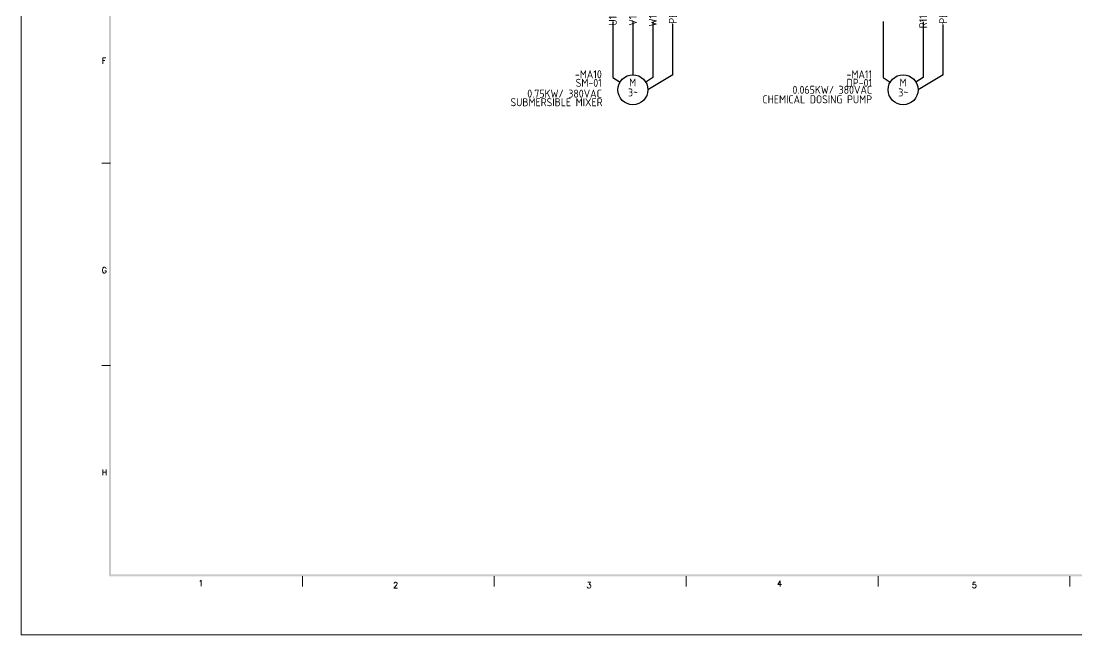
# Model space of a CAD drawing. Header units: millimetres. Extents: x 67033 to 212947, y 35102 to 335921.
# Drawn here: x 84034 to 87255, y 164509 to 166382 of the extents above; entities that cross this region are included whole.
import ezdxf
from ezdxf.enums import TextEntityAlignment as Align

# ---------------------------------------------------------------- set-up
doc = ezdxf.new("R2010")
doc.units = ezdxf.units.MM
for name, color, linetype in [('BORDER', 7, 'Continuous'), ('DESC', 1, 'Continuous'), ('MISC', 2, 'Continuous'), ('RED_2.5mm^2', 1, 'Continuous'), ('SYMS', 7, 'Continuous'), ('TAGS', 51, 'Continuous')]:
    doc.layers.add(name, color=color, linetype=linetype)
doc.styles.add('ROMANS', font='romans.shx', dxfattribs={"height": 0.3})
doc.styles.add('WD_IEC', font='isocp2.shx', dxfattribs={"width": 0.9, "height": 4})

# ---------------------------------------------------------------- blocks, each defined once
blk = doc.blocks.new('VMO14')
blk.add_line((20, 7.5), (7.5, 0))
blk.add_circle((0, 0), 7.5)
at = {"style": 'WD_IEC'}
for tag, p in [('INST', (-15.5, 12.75)), ('LOC', (-15.5, 9.25)), ('TAG1', (-15.5, 5.75)), ('DESC2', (-15.5, -2)), ('DESC1', (-15.5, 1.5)), ('DESC3', (-15.5, -5.5)), ('RATING2', (-15.5, -12.5)), ('RATING1', (-15.5, -9)), ('RATING3', (-15.5, -16))]:
    blk.add_attdef(tag, text='', height=2.5, dxfattribs=at).set_placement(p, align=Align.RIGHT)
blk.add_attdef('TERM02', (-0.81, 7.4), '', height=2, rotation=90, dxfattribs=at)
at = {"style": 'WD_IEC', "flags": 1}
for tag, p, height in [('X2TERM02', (0, 7.5), 0.32), ('X2TERM04', (20, 7.5), 0.32), ('MFG', (22.75, 9), 1.5), ('CAT', (22.75, 6.5), 1.5), ('X4LINK', (-7.5, 0), 0.32), ('X0TERM01', (-6.4, 3.9), 0.32), ('X0TERM03', (6.4, 3.9), 0.32), ('X1LINK', (7.5, 0), 0.32), ('ASSYCODE', (1, -9), 1), ('FAMILY', (1, -10.5), 1), ('CATDESC', (1, -12), 1)]:
    blk.add_attdef(tag, p, '', height=height, dxfattribs=at)
at = {"style": 'WD_IEC'}
for tag, p in [('TERM04', (19, 10)), ('TERM01', (-7.47, 4.61)), ('TERM03', (9.66, 4.61))]:
    blk.add_attdef(tag, text='', height=2, rotation=90, dxfattribs=at).set_placement(p, align=Align.RIGHT)
for tag, p in [('M', (-0.06, 1.67)), ('3~', (0.05, -3.33))]:
    blk.add_attdef(tag, text='', height=2.5, dxfattribs=at).set_placement(p, align=Align.CENTER)
at = {"lineweight": 15, "style": 'WD_IEC'}
blk.add_attdef('XREF', text='', height=2.5, dxfattribs=at).set_placement((-15.5, -19.5), align=Align.RIGHT)
blk = doc.blocks.new('VT0_LGENERIC')
at = {"style": 'WD_IEC'}
blk.add_attdef('COLOR', text='', height=2.5, rotation=90, dxfattribs=at).set_placement((0, 0), align=Align.MIDDLE_CENTER)
at = {"style": 'WD_IEC', "flags": 1}
for tag, p in [('X2TERM01', (0, 4)), ('X8TERM01', (0, -4))]:
    blk.add_attdef(tag, p, '', height=0.16, rotation=90, dxfattribs=at)
at = {"style": 'WD_IEC'}
for tag, p in [('X2_TINY_DOT_DONT_REMOVE', (0, 4)), ('X8_TINY_DOT_DONT_REMOVE', (0, -4))]:
    blk.add_attdef(tag, p, '', height=0.0001, rotation=90, dxfattribs=at)

msp = doc.modelspace()

# ---------------------------------------------------------------- linework, layer by layer
at = {"layer": 'BORDER', "linetype": 'Continuous', "lineweight": 9}
for p, q in [((84306.7, 165948.2), (84279.9, 165948.2)), ((84306.7, 165331.4), (84279.9, 165331.4)), ((84892.2, 164687.8), (84892.2, 164656.5)), ((85477.7, 164687.8), (85477.7, 164656.5)), ((86063.2, 164687.8), (86063.2, 164656.5)), ((86648.7, 164687.8), (86648.7, 164656.5)), ((87234.2, 164687.8), (87234.2, 164656.5))]:
    msp.add_line(p, q, dxfattribs=at)
msp.add_lwpolyline([(84034.1, 164509), (91551.6, 164509), (91551.6, 169818.7), (84034.1, 169818.7)], close=True, dxfattribs=at)
at = {"layer": 'BORDER', "lineweight": 9}
for points in [[(84308.1, 169638.5), (84301.8, 169644.8), (84308.1, 164693.8), (84301.8, 164687.4)], [(84308.1, 164693.8), (84301.8, 164687.4), (91367.1, 164693.8), (91373.3, 164687.4)]]:
    msp.add_trace(points, dxfattribs=at)
at = {"layer": 'RED_2.5mm^2'}
for p, q in [((85839.5, 166381.1), (85839.5, 166209.7)), ((85900.6, 166381.1), (85900.6, 166218.3)), ((85961.7, 166380.1), (85961.7, 166209.7)), ((86786.4, 166380.1), (86786.4, 166209.7)), ((85839.5, 166209.7), (85861.5, 166196.3)), ((85961.7, 166209.7), (85939.7, 166196.3)), ((86786.4, 166209.7), (86764.4, 166196.3))]:
    msp.add_line(p, q, dxfattribs=at)
at = {"layer": 'RED_2.5mm^2', "color": 5}
for p, q in [((86664.2, 166381.1), (86664.2, 166209.7)), ((86664.2, 166209.7), (86686.2, 166196.3))]:
    msp.add_line(p, q, dxfattribs=at)
at = {"layer": 'RED_2.5mm^2', "color": 2}
for p, q in [((86022.7, 166218.3), (86022.7, 166372.6)), ((86847.5, 166218.3), (86847.5, 166371.3))]:
    msp.add_line(p, q, dxfattribs=at)

# ---------------------------------------------------------------- block references
at = {"layer": 'SYMS'}
ref = msp.add_blockref('VT0_LGENERIC', (85839.5, 166391), dxfattribs=dict(at, xscale=6.107617336975006, yscale=6.107617336975006, zscale=6.107617336975006))
ref.add_attrib('X8_TINY_DOT_DONT_REMOVE', '.', (85839.5, 166381.1), dxfattribs={"layer": 'MISC', "height": 24.4, "rotation": 90, "style": 'WD_IEC'})
ref.add_attrib('X2_TINY_DOT_DONT_REMOVE', '.', (85839.5, 166401), dxfattribs={"layer": 'MISC', "height": 24.4, "rotation": 90, "style": 'WD_IEC'})
ref.add_attrib('COLOR', 'U10', dxfattribs={"layer": 'MISC', "height": 24.43, "rotation": 90, "style": 'WD_IEC'}).set_placement((85839.5, 166391), align=Align.MIDDLE_CENTER)
ref = msp.add_blockref('VT0_LGENERIC', (85900.6, 166391), dxfattribs=dict(at, xscale=6.107617336975006, yscale=6.107617336975006, zscale=6.107617336975006))
ref.add_attrib('X8_TINY_DOT_DONT_REMOVE', '.', (85900.6, 166381.1), dxfattribs={"layer": 'MISC', "height": 24.4, "rotation": 90, "style": 'WD_IEC'})
ref.add_attrib('X2_TINY_DOT_DONT_REMOVE', '.', (85900.6, 166401), dxfattribs={"layer": 'MISC', "height": 24.4, "rotation": 90, "style": 'WD_IEC'})
ref.add_attrib('COLOR', 'V10', dxfattribs={"layer": 'MISC', "height": 24.43, "rotation": 90, "style": 'WD_IEC'}).set_placement((85900.6, 166391), align=Align.MIDDLE_CENTER)
ref = msp.add_blockref('VT0_LGENERIC', (85961.7, 166391), dxfattribs=dict(at, xscale=6.107617336975006, yscale=6.107617336975006, zscale=6.107617336975006))
ref.add_attrib('X8_TINY_DOT_DONT_REMOVE', '.', (85961.7, 166380.1), dxfattribs={"layer": 'MISC', "height": 24.4, "rotation": 90, "style": 'WD_IEC'})
ref.add_attrib('X2_TINY_DOT_DONT_REMOVE', '.', (85961.7, 166401.9), dxfattribs={"layer": 'MISC', "height": 24.4, "rotation": 90, "style": 'WD_IEC'})
ref.add_attrib('COLOR', 'W10', dxfattribs={"layer": 'MISC', "height": 24.43, "rotation": 90, "style": 'WD_IEC'}).set_placement((85961.7, 166391), align=Align.MIDDLE_CENTER)
ref = msp.add_blockref('VT0_LGENERIC', (86022.7, 166391), dxfattribs=dict(at, xscale=6.107617336975006, yscale=6.107617336975006, zscale=6.107617336975006))
ref.add_attrib('X8_TINY_DOT_DONT_REMOVE', '.', (86022.7, 166372.6), dxfattribs={"layer": 'MISC', "height": 24.4, "rotation": 90, "style": 'WD_IEC'})
ref.add_attrib('X2_TINY_DOT_DONT_REMOVE', '.', (86022.7, 166409.5), dxfattribs={"layer": 'MISC', "height": 24.4, "rotation": 90, "style": 'WD_IEC'})
ref.add_attrib('COLOR', 'PE', dxfattribs={"layer": 'MISC', "height": 24.43, "rotation": 90, "style": 'WD_IEC'}).set_placement((86022.7, 166391), align=Align.MIDDLE_CENTER)
ref = msp.add_blockref('VT0_LGENERIC', (86786.4, 166391), dxfattribs=dict(at, xscale=6.107617336975006, yscale=6.107617336975006, zscale=6.107617336975006))
ref.add_attrib('X8_TINY_DOT_DONT_REMOVE', '.', (86786.4, 166380.1), dxfattribs={"layer": 'MISC', "height": 24.4, "rotation": 90, "style": 'WD_IEC'})
ref.add_attrib('X2_TINY_DOT_DONT_REMOVE', '.', (86786.4, 166401.9), dxfattribs={"layer": 'MISC', "height": 24.4, "rotation": 90, "style": 'WD_IEC'})
ref.add_attrib('COLOR', 'R11.2', dxfattribs={"layer": 'MISC', "height": 24.43, "rotation": 90, "style": 'WD_IEC'}).set_placement((86786.4, 166391), align=Align.MIDDLE_CENTER)
at = {"layer": 'SYMS', "color": 2}
ref = msp.add_blockref('VT0_LGENERIC', (86847.5, 166391), dxfattribs=dict(at, xscale=6.107617336975006, yscale=6.107617336975006, zscale=6.107617336975006))
ref.add_attrib('X8_TINY_DOT_DONT_REMOVE', '.', (86847.5, 166371.3), dxfattribs={"layer": 'MISC', "height": 24.4, "rotation": 90, "style": 'WD_IEC'})
ref.add_attrib('X2_TINY_DOT_DONT_REMOVE', '.', (86847.5, 166410.7), dxfattribs={"layer": 'MISC', "height": 24.4, "rotation": 90, "style": 'WD_IEC'})
ref.add_attrib('COLOR', 'PE', dxfattribs={"layer": 'MISC', "height": 24.43, "rotation": 90, "style": 'WD_IEC'}).set_placement((86847.5, 166391), align=Align.MIDDLE_CENTER)
at = {"layer": 'SYMS', "color": 1}
ref = msp.add_blockref('VMO14', (85900.6, 166172.5), dxfattribs=dict(at, xscale=6.107617336975006, yscale=6.107617336975006, zscale=6.107617336975006))
ref.add_attrib('M', 'M', dxfattribs={"layer": 'MISC', "height": 24.4, "style": 'WD_IEC'}).set_placement((85900.2, 166182.7), align=Align.CENTER)
ref.add_attrib('3~', '3~', dxfattribs={"layer": 'MISC', "height": 24.43, "style": 'WD_IEC'}).set_placement((85900.9, 166152.1), align=Align.CENTER)
ref.add_attrib('DESC3', 'SUBMERSIBLE MIXER', dxfattribs={"layer": 'DESC', "height": 24.43, "style": 'WD_IEC'}).set_placement((85808.3, 166122.3), align=Align.RIGHT)
ref.add_attrib('DESC2', '0.75KW/ 380VAC', dxfattribs={"layer": 'DESC', "height": 24.43, "style": 'WD_IEC'}).set_placement((85805.9, 166148.6), align=Align.RIGHT)
ref.add_attrib('DESC1', 'SM-01', dxfattribs={"layer": 'DESC', "height": 24.43, "style": 'WD_IEC'}).set_placement((85805.9, 166181.7), align=Align.RIGHT)
ref.add_attrib('TAG1', '-MA10', dxfattribs={"layer": 'TAGS', "height": 24.43, "style": 'WD_IEC'}).set_placement((85805.9, 166207.6), align=Align.RIGHT)
at = {"layer": 'SYMS'}
ref = msp.add_blockref('VMO14', (86725.3, 166172.5), dxfattribs=dict(at, xscale=6.107617336975006, yscale=6.107617336975006, zscale=6.107617336975006))
ref.add_attrib('M', 'M', dxfattribs={"layer": 'MISC', "height": 24.4, "style": 'WD_IEC'}).set_placement((86724.9, 166182.7), align=Align.CENTER)
ref.add_attrib('3~', '3~', dxfattribs={"layer": 'MISC', "height": 24.43, "style": 'WD_IEC'}).set_placement((86725.6, 166152.1), align=Align.CENTER)
ref.add_attrib('DESC3', 'CHEMICAL DOSING PUMP', dxfattribs={"layer": 'DESC', "height": 24.43, "style": 'WD_IEC'}).set_placement((86630.6, 166131.2), align=Align.RIGHT)
ref.add_attrib('DESC2', '0.065KW/ 380VAC', dxfattribs={"layer": 'DESC', "height": 24.43, "style": 'WD_IEC'}).set_placement((86630.6, 166160.3), align=Align.RIGHT)
ref.add_attrib('DESC1', 'DP-01', dxfattribs={"layer": 'DESC', "height": 24.43, "style": 'WD_IEC'}).set_placement((86630.6, 166181.7), align=Align.RIGHT)
ref.add_attrib('TAG1', '-MA11', dxfattribs={"layer": 'TAGS', "height": 24.43, "style": 'WD_IEC'}).set_placement((86630.6, 166207.6), align=Align.RIGHT)

# ---------------------------------------------------------------- texts
at = {"layer": 'BORDER', "linetype": 'Continuous', "lineweight": 9, "style": 'ROMANS'}
for s, p in [('F', (84279.9, 166252.1)), ('G', (84279.9, 165613)), ('H', (84279.9, 164996.2)), ('1', (84574.9, 164658.1)), ('4', (86340.3, 164656.5)), ('2', (85169.3, 164652)), ('3', (85759.3, 164652)), ('5', (86934.7, 164652))]:
    msp.add_text(s, height=17.9, dxfattribs=at).set_placement(p)

doc.saveas('drawing.dxf')
